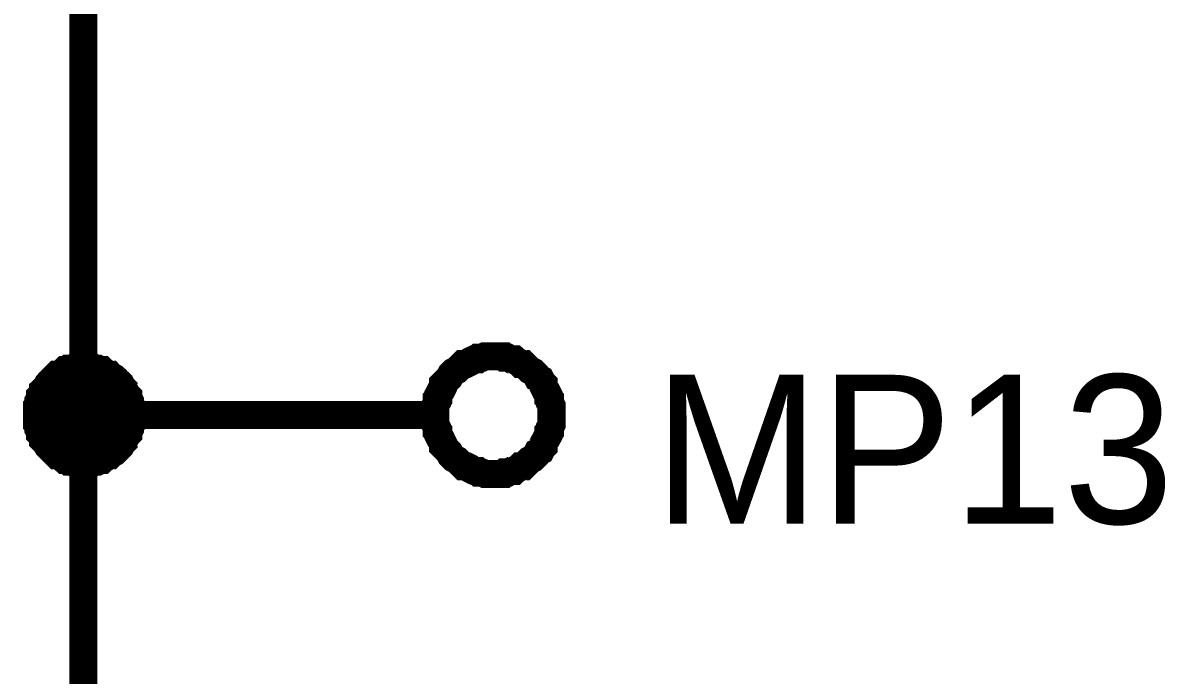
# Model space of a CAD drawing. Header units: millimetres. Extents: x 0 to 420, y 0 to 297.
# Drawn here: x 111.9 to 124.1, y 177.22 to 184.19 of the extents above; entities that cross this region are included whole.
import ezdxf

# ---------------------------------------------------------------- set-up
doc = ezdxf.new("R2010")
doc.units = ezdxf.units.MM
doc.layers.add('Sheet', color=255, linetype='Continuous')

msp = doc.modelspace()

# ---------------------------------------------------------------- linework, layer by layer
at = {"layer": 'Sheet'}
for points, const_width in [([(112.547, 177.495), (112.547, 179.995), (112.547, 184.996), (112.547, 189.997)], 0.3), ([(116.304, 179.995), (116.304, 180.028), (116.304, 180.061), (116.304, 180.094), (116.321, 180.127), (116.321, 180.161), (116.337, 180.177), (116.337, 180.21), (116.354, 180.243), (116.371, 180.26), (116.387, 180.293), (116.387, 180.326), (116.404, 180.343), (116.437, 180.376), (116.453, 180.392), (116.47, 180.426), (116.486, 180.442), (116.503, 180.459), (116.536, 180.475), (116.553, 180.492), (116.586, 180.525), (116.602, 180.541), (116.635, 180.541), (116.669, 180.558), (116.685, 180.575), (116.718, 180.591), (116.751, 180.591), (116.768, 180.608), (116.801, 180.608), (116.834, 180.624), (116.867, 180.624), (116.9, 180.624), (116.933, 180.624)], 0.3), ([(116.933, 180.624), (116.9, 180.624), (116.867, 180.624), (116.834, 180.624), (116.801, 180.608), (116.768, 180.608), (116.751, 180.591), (116.718, 180.591), (116.685, 180.575), (116.669, 180.558), (116.635, 180.541), (116.602, 180.541), (116.586, 180.525), (116.553, 180.492), (116.536, 180.475), (116.503, 180.459), (116.486, 180.442), (116.47, 180.426), (116.453, 180.392), (116.437, 180.376), (116.404, 180.343), (116.387, 180.326), (116.387, 180.293), (116.371, 180.26), (116.354, 180.243), (116.337, 180.21), (116.337, 180.177), (116.321, 180.161), (116.321, 180.127), (116.304, 180.094), (116.304, 180.061), (116.304, 180.028), (116.304, 179.995)], 0.3), ([(116.933, 180.624), (116.966, 180.624), (117, 180.624), (117.033, 180.624), (117.049, 180.608), (117.082, 180.608), (117.115, 180.591), (117.148, 180.591), (117.165, 180.575), (117.198, 180.558), (117.215, 180.541), (117.248, 180.541), (117.264, 180.525), (117.297, 180.492), (117.314, 180.475), (117.347, 180.459), (117.364, 180.442), (117.38, 180.426), (117.397, 180.392), (117.43, 180.376), (117.446, 180.343), (117.463, 180.326), (117.463, 180.293), (117.48, 180.26), (117.496, 180.243), (117.513, 180.21), (117.513, 180.177), (117.529, 180.161), (117.529, 180.127), (117.546, 180.094), (117.546, 180.061), (117.546, 180.028), (117.546, 179.995)], 0.3), ([(117.546, 179.995), (117.546, 180.028), (117.546, 180.061), (117.546, 180.094), (117.529, 180.127), (117.529, 180.161), (117.513, 180.177), (117.513, 180.21), (117.496, 180.243), (117.48, 180.26), (117.463, 180.293), (117.463, 180.326), (117.446, 180.343), (117.43, 180.376), (117.397, 180.392), (117.38, 180.426), (117.364, 180.442), (117.347, 180.459), (117.314, 180.475), (117.297, 180.492), (117.264, 180.525), (117.248, 180.541), (117.215, 180.541), (117.198, 180.558), (117.165, 180.575), (117.148, 180.591), (117.115, 180.591), (117.082, 180.608), (117.049, 180.608), (117.033, 180.624), (117, 180.624), (116.966, 180.624), (116.933, 180.624)], 0.3), ([(112.051, 179.995), (112.051, 180.028), (112.051, 180.045), (112.051, 180.078), (112.067, 180.094), (112.067, 180.127), (112.067, 180.144), (112.084, 180.177), (112.084, 180.194), (112.1, 180.21), (112.117, 180.243), (112.117, 180.26), (112.134, 180.276), (112.15, 180.293), (112.167, 180.326), (112.183, 180.343), (112.2, 180.359), (112.216, 180.376), (112.233, 180.392), (112.249, 180.409), (112.266, 180.426), (112.282, 180.426), (112.316, 180.442), (112.332, 180.459), (112.349, 180.475), (112.382, 180.475), (112.398, 180.492), (112.415, 180.492), (112.448, 180.492), (112.465, 180.508), (112.498, 180.508), (112.514, 180.508), (112.547, 180.508)], 0.3), ([(112.051, 179.995), (112.051, 180.028), (112.051, 180.045), (112.051, 180.078), (112.067, 180.094), (112.067, 180.127), (112.067, 180.144), (112.084, 180.177), (112.084, 180.194), (112.1, 180.21), (112.117, 180.243), (112.117, 180.26), (112.134, 180.276), (112.15, 180.293), (112.167, 180.326), (112.183, 180.343), (112.2, 180.359), (112.216, 180.376), (112.233, 180.392), (112.249, 180.409), (112.266, 180.426), (112.282, 180.426), (112.316, 180.442), (112.332, 180.459), (112.349, 180.475), (112.382, 180.475), (112.398, 180.492), (112.415, 180.492), (112.448, 180.492), (112.465, 180.508), (112.498, 180.508), (112.514, 180.508), (112.547, 180.508)], 0.3), ([(112.051, 179.995), (112.051, 180.028), (112.051, 180.045), (112.051, 180.078), (112.067, 180.094), (112.067, 180.127), (112.067, 180.144), (112.084, 180.177), (112.084, 180.194), (112.1, 180.21), (112.117, 180.243), (112.117, 180.26), (112.134, 180.276), (112.15, 180.293), (112.167, 180.326), (112.183, 180.343), (112.2, 180.359), (112.216, 180.376), (112.233, 180.392), (112.249, 180.409), (112.266, 180.426), (112.282, 180.426), (112.316, 180.442), (112.332, 180.459), (112.349, 180.475), (112.382, 180.475), (112.398, 180.492), (112.415, 180.492), (112.448, 180.492), (112.465, 180.508), (112.498, 180.508), (112.514, 180.508), (112.547, 180.508)], 0.3), ([(112.051, 179.995), (112.051, 180.028), (112.051, 180.045), (112.051, 180.078), (112.067, 180.094), (112.067, 180.127), (112.067, 180.144), (112.084, 180.177), (112.084, 180.194), (112.1, 180.21), (112.117, 180.243), (112.117, 180.26), (112.134, 180.276), (112.15, 180.293), (112.167, 180.326), (112.183, 180.343), (112.2, 180.359), (112.216, 180.376), (112.233, 180.392), (112.249, 180.409), (112.266, 180.426), (112.282, 180.426), (112.316, 180.442), (112.332, 180.459), (112.349, 180.475), (112.382, 180.475), (112.398, 180.492), (112.415, 180.492), (112.448, 180.492), (112.465, 180.508), (112.498, 180.508), (112.514, 180.508), (112.547, 180.508)], 0.3), ([(112.547, 180.508), (112.547, 180.508)], 0.3), ([(112.547, 180.508), (112.58, 180.508), (112.597, 180.508), (112.63, 180.508), (112.647, 180.492), (112.68, 180.492), (112.696, 180.492), (112.729, 180.475), (112.746, 180.475), (112.762, 180.459), (112.796, 180.442), (112.812, 180.426), (112.829, 180.426), (112.845, 180.409), (112.878, 180.392), (112.895, 180.376), (112.911, 180.359), (112.928, 180.343), (112.945, 180.326), (112.961, 180.293), (112.978, 180.276), (112.978, 180.26), (112.994, 180.243), (113.011, 180.21), (113.027, 180.194), (113.027, 180.177), (113.044, 180.144), (113.044, 180.127), (113.044, 180.094), (113.06, 180.078), (113.06, 180.045), (113.06, 180.028), (113.06, 179.995)], 0.3), ([(112.547, 180.508), (112.547, 180.508)], 0.3), ([(112.547, 180.508), (112.58, 180.508), (112.597, 180.508), (112.63, 180.508), (112.647, 180.492), (112.68, 180.492), (112.696, 180.492), (112.729, 180.475), (112.746, 180.475), (112.762, 180.459), (112.796, 180.442), (112.812, 180.426), (112.829, 180.426), (112.845, 180.409), (112.878, 180.392), (112.895, 180.376), (112.911, 180.359), (112.928, 180.343), (112.945, 180.326), (112.961, 180.293), (112.978, 180.276), (112.978, 180.26), (112.994, 180.243), (113.011, 180.21), (113.027, 180.194), (113.027, 180.177), (113.044, 180.144), (113.044, 180.127), (113.044, 180.094), (113.06, 180.078), (113.06, 180.045), (113.06, 180.028), (113.06, 179.995)], 0.3), ([(112.547, 180.508), (112.547, 180.508)], 0.3), ([(112.547, 180.508), (112.58, 180.508), (112.597, 180.508), (112.63, 180.508), (112.647, 180.492), (112.68, 180.492), (112.696, 180.492), (112.729, 180.475), (112.746, 180.475), (112.762, 180.459), (112.796, 180.442), (112.812, 180.426), (112.829, 180.426), (112.845, 180.409), (112.878, 180.392), (112.895, 180.376), (112.911, 180.359), (112.928, 180.343), (112.945, 180.326), (112.961, 180.293), (112.978, 180.276), (112.978, 180.26), (112.994, 180.243), (113.011, 180.21), (113.027, 180.194), (113.027, 180.177), (113.044, 180.144), (113.044, 180.127), (113.044, 180.094), (113.06, 180.078), (113.06, 180.045), (113.06, 180.028), (113.06, 179.995)], 0.3), ([(112.547, 180.508), (112.547, 180.508)], 0.3), ([(112.547, 180.508), (112.58, 180.508), (112.597, 180.508), (112.63, 180.508), (112.647, 180.492), (112.68, 180.492), (112.696, 180.492), (112.729, 180.475), (112.746, 180.475), (112.762, 180.459), (112.796, 180.442), (112.812, 180.426), (112.829, 180.426), (112.845, 180.409), (112.878, 180.392), (112.895, 180.376), (112.911, 180.359), (112.928, 180.343), (112.945, 180.326), (112.961, 180.293), (112.978, 180.276), (112.978, 180.26), (112.994, 180.243), (113.011, 180.21), (113.027, 180.194), (113.027, 180.177), (113.044, 180.144), (113.044, 180.127), (113.044, 180.094), (113.06, 180.078), (113.06, 180.045), (113.06, 180.028), (113.06, 179.995)], 0.3), ([(112.051, 179.995), (112.051, 180.028), (112.051, 180.045), (112.051, 180.078), (112.067, 180.094), (112.067, 180.127), (112.067, 180.144), (112.084, 180.177), (112.084, 180.194), (112.1, 180.21), (112.117, 180.243), (112.117, 180.26), (112.134, 180.276), (112.15, 180.293), (112.167, 180.326), (112.183, 180.343), (112.2, 180.359), (112.216, 180.376), (112.233, 180.392), (112.249, 180.409), (112.266, 180.426), (112.282, 180.426), (112.316, 180.442), (112.332, 180.459), (112.349, 180.475), (112.382, 180.475), (112.398, 180.492), (112.415, 180.492), (112.448, 180.492), (112.465, 180.508), (112.498, 180.508), (112.514, 180.508), (112.547, 180.508)], 0.0991), ([(112.051, 179.995), (112.051, 180.028), (112.051, 180.045), (112.051, 180.078), (112.067, 180.094), (112.067, 180.127), (112.067, 180.144), (112.084, 180.177), (112.084, 180.194), (112.1, 180.21), (112.117, 180.243), (112.117, 180.26), (112.134, 180.276), (112.15, 180.293), (112.167, 180.326), (112.183, 180.343), (112.2, 180.359), (112.216, 180.376), (112.233, 180.392), (112.249, 180.409), (112.266, 180.426), (112.282, 180.426), (112.316, 180.442), (112.332, 180.459), (112.349, 180.475), (112.382, 180.475), (112.398, 180.492), (112.415, 180.492), (112.448, 180.492), (112.465, 180.508), (112.498, 180.508), (112.514, 180.508), (112.547, 180.508)], 0.0991), ([(112.051, 179.995), (112.051, 180.028), (112.051, 180.045), (112.051, 180.078), (112.067, 180.094), (112.067, 180.127), (112.067, 180.144), (112.084, 180.177), (112.084, 180.194), (112.1, 180.21), (112.117, 180.243), (112.117, 180.26), (112.134, 180.276), (112.15, 180.293), (112.167, 180.326), (112.183, 180.343), (112.2, 180.359), (112.216, 180.376), (112.233, 180.392), (112.249, 180.409), (112.266, 180.426), (112.282, 180.426), (112.316, 180.442), (112.332, 180.459), (112.349, 180.475), (112.382, 180.475), (112.398, 180.492), (112.415, 180.492), (112.448, 180.492), (112.465, 180.508), (112.498, 180.508), (112.514, 180.508), (112.547, 180.508)], 0.0991), ([(112.051, 179.995), (112.051, 180.028), (112.051, 180.045), (112.051, 180.078), (112.067, 180.094), (112.067, 180.127), (112.067, 180.144), (112.084, 180.177), (112.084, 180.194), (112.1, 180.21), (112.117, 180.243), (112.117, 180.26), (112.134, 180.276), (112.15, 180.293), (112.167, 180.326), (112.183, 180.343), (112.2, 180.359), (112.216, 180.376), (112.233, 180.392), (112.249, 180.409), (112.266, 180.426), (112.282, 180.426), (112.316, 180.442), (112.332, 180.459), (112.349, 180.475), (112.382, 180.475), (112.398, 180.492), (112.415, 180.492), (112.448, 180.492), (112.465, 180.508), (112.498, 180.508), (112.514, 180.508), (112.547, 180.508)], 0.0991), ([(112.547, 180.508), (112.547, 180.508)], 0.0991), ([(112.547, 180.508), (112.58, 180.508), (112.597, 180.508), (112.63, 180.508), (112.647, 180.492), (112.68, 180.492), (112.696, 180.492), (112.729, 180.475), (112.746, 180.475), (112.762, 180.459), (112.796, 180.442), (112.812, 180.426), (112.829, 180.426), (112.845, 180.409), (112.878, 180.392), (112.895, 180.376), (112.911, 180.359), (112.928, 180.343), (112.945, 180.326), (112.961, 180.293), (112.978, 180.276), (112.978, 180.26), (112.994, 180.243), (113.011, 180.21), (113.027, 180.194), (113.027, 180.177), (113.044, 180.144), (113.044, 180.127), (113.044, 180.094), (113.06, 180.078), (113.06, 180.045), (113.06, 180.028), (113.06, 179.995)], 0.0991), ([(112.547, 180.508), (112.547, 180.508)], 0.0991), ([(112.547, 180.508), (112.58, 180.508), (112.597, 180.508), (112.63, 180.508), (112.647, 180.492), (112.68, 180.492), (112.696, 180.492), (112.729, 180.475), (112.746, 180.475), (112.762, 180.459), (112.796, 180.442), (112.812, 180.426), (112.829, 180.426), (112.845, 180.409), (112.878, 180.392), (112.895, 180.376), (112.911, 180.359), (112.928, 180.343), (112.945, 180.326), (112.961, 180.293), (112.978, 180.276), (112.978, 180.26), (112.994, 180.243), (113.011, 180.21), (113.027, 180.194), (113.027, 180.177), (113.044, 180.144), (113.044, 180.127), (113.044, 180.094), (113.06, 180.078), (113.06, 180.045), (113.06, 180.028), (113.06, 179.995)], 0.0991), ([(112.547, 180.508), (112.547, 180.508)], 0.0991), ([(112.547, 180.508), (112.58, 180.508), (112.597, 180.508), (112.63, 180.508), (112.647, 180.492), (112.68, 180.492), (112.696, 180.492), (112.729, 180.475), (112.746, 180.475), (112.762, 180.459), (112.796, 180.442), (112.812, 180.426), (112.829, 180.426), (112.845, 180.409), (112.878, 180.392), (112.895, 180.376), (112.911, 180.359), (112.928, 180.343), (112.945, 180.326), (112.961, 180.293), (112.978, 180.276), (112.978, 180.26), (112.994, 180.243), (113.011, 180.21), (113.027, 180.194), (113.027, 180.177), (113.044, 180.144), (113.044, 180.127), (113.044, 180.094), (113.06, 180.078), (113.06, 180.045), (113.06, 180.028), (113.06, 179.995)], 0.0991), ([(112.547, 180.508), (112.547, 180.508)], 0.0991), ([(112.547, 180.508), (112.58, 180.508), (112.597, 180.508), (112.63, 180.508), (112.647, 180.492), (112.68, 180.492), (112.696, 180.492), (112.729, 180.475), (112.746, 180.475), (112.762, 180.459), (112.796, 180.442), (112.812, 180.426), (112.829, 180.426), (112.845, 180.409), (112.878, 180.392), (112.895, 180.376), (112.911, 180.359), (112.928, 180.343), (112.945, 180.326), (112.961, 180.293), (112.978, 180.276), (112.978, 180.26), (112.994, 180.243), (113.011, 180.21), (113.027, 180.194), (113.027, 180.177), (113.044, 180.144), (113.044, 180.127), (113.044, 180.094), (113.06, 180.078), (113.06, 180.045), (113.06, 180.028), (113.06, 179.995)], 0.0991), ([(112.547, 179.482), (112.514, 179.482), (112.498, 179.482), (112.465, 179.482), (112.448, 179.498), (112.415, 179.498), (112.398, 179.498), (112.382, 179.515), (112.349, 179.515), (112.332, 179.531), (112.316, 179.548), (112.282, 179.564), (112.266, 179.564), (112.249, 179.581), (112.233, 179.598), (112.216, 179.614), (112.2, 179.631), (112.183, 179.647), (112.167, 179.664), (112.15, 179.697), (112.134, 179.713), (112.117, 179.73), (112.117, 179.747), (112.1, 179.78), (112.084, 179.796), (112.084, 179.813), (112.067, 179.846), (112.067, 179.863), (112.067, 179.896), (112.051, 179.912), (112.051, 179.945), (112.051, 179.962), (112.051, 179.995)], 0.3), ([(112.051, 179.995), (112.051, 179.995)], 0.3), ([(112.547, 179.482), (112.514, 179.482), (112.498, 179.482), (112.465, 179.482), (112.448, 179.498), (112.415, 179.498), (112.398, 179.498), (112.382, 179.515), (112.349, 179.515), (112.332, 179.531), (112.316, 179.548), (112.282, 179.564), (112.266, 179.564), (112.249, 179.581), (112.233, 179.598), (112.216, 179.614), (112.2, 179.631), (112.183, 179.647), (112.167, 179.664), (112.15, 179.697), (112.134, 179.713), (112.117, 179.73), (112.117, 179.747), (112.1, 179.78), (112.084, 179.796), (112.084, 179.813), (112.067, 179.846), (112.067, 179.863), (112.067, 179.896), (112.051, 179.912), (112.051, 179.945), (112.051, 179.962), (112.051, 179.995)], 0.3), ([(112.051, 179.995), (112.051, 179.995)], 0.3), ([(112.547, 179.482), (112.514, 179.482), (112.498, 179.482), (112.465, 179.482), (112.448, 179.498), (112.415, 179.498), (112.398, 179.498), (112.382, 179.515), (112.349, 179.515), (112.332, 179.531), (112.316, 179.548), (112.282, 179.564), (112.266, 179.564), (112.249, 179.581), (112.233, 179.598), (112.216, 179.614), (112.2, 179.631), (112.183, 179.647), (112.167, 179.664), (112.15, 179.697), (112.134, 179.713), (112.117, 179.73), (112.117, 179.747), (112.1, 179.78), (112.084, 179.796), (112.084, 179.813), (112.067, 179.846), (112.067, 179.863), (112.067, 179.896), (112.051, 179.912), (112.051, 179.945), (112.051, 179.962), (112.051, 179.995)], 0.3), ([(112.051, 179.995), (112.051, 179.995)], 0.3), ([(112.547, 179.482), (112.514, 179.482), (112.498, 179.482), (112.465, 179.482), (112.448, 179.498), (112.415, 179.498), (112.398, 179.498), (112.382, 179.515), (112.349, 179.515), (112.332, 179.531), (112.316, 179.548), (112.282, 179.564), (112.266, 179.564), (112.249, 179.581), (112.233, 179.598), (112.216, 179.614), (112.2, 179.631), (112.183, 179.647), (112.167, 179.664), (112.15, 179.697), (112.134, 179.713), (112.117, 179.73), (112.117, 179.747), (112.1, 179.78), (112.084, 179.796), (112.084, 179.813), (112.067, 179.846), (112.067, 179.863), (112.067, 179.896), (112.051, 179.912), (112.051, 179.945), (112.051, 179.962), (112.051, 179.995)], 0.3), ([(112.051, 179.995), (112.051, 179.995)], 0.3), ([(112.547, 179.482), (112.514, 179.482), (112.498, 179.482), (112.465, 179.482), (112.448, 179.498), (112.415, 179.498), (112.398, 179.498), (112.382, 179.515), (112.349, 179.515), (112.332, 179.531), (112.316, 179.548), (112.282, 179.564), (112.266, 179.564), (112.249, 179.581), (112.233, 179.598), (112.216, 179.614), (112.2, 179.631), (112.183, 179.647), (112.167, 179.664), (112.15, 179.697), (112.134, 179.713), (112.117, 179.73), (112.117, 179.747), (112.1, 179.78), (112.084, 179.796), (112.084, 179.813), (112.067, 179.846), (112.067, 179.863), (112.067, 179.896), (112.051, 179.912), (112.051, 179.945), (112.051, 179.962), (112.051, 179.995)], 0.0991), ([(112.051, 179.995), (112.051, 179.995)], 0.0991), ([(112.547, 179.482), (112.514, 179.482), (112.498, 179.482), (112.465, 179.482), (112.448, 179.498), (112.415, 179.498), (112.398, 179.498), (112.382, 179.515), (112.349, 179.515), (112.332, 179.531), (112.316, 179.548), (112.282, 179.564), (112.266, 179.564), (112.249, 179.581), (112.233, 179.598), (112.216, 179.614), (112.2, 179.631), (112.183, 179.647), (112.167, 179.664), (112.15, 179.697), (112.134, 179.713), (112.117, 179.73), (112.117, 179.747), (112.1, 179.78), (112.084, 179.796), (112.084, 179.813), (112.067, 179.846), (112.067, 179.863), (112.067, 179.896), (112.051, 179.912), (112.051, 179.945), (112.051, 179.962), (112.051, 179.995)], 0.0991), ([(112.051, 179.995), (112.051, 179.995)], 0.0991), ([(112.547, 179.482), (112.514, 179.482), (112.498, 179.482), (112.465, 179.482), (112.448, 179.498), (112.415, 179.498), (112.398, 179.498), (112.382, 179.515), (112.349, 179.515), (112.332, 179.531), (112.316, 179.548), (112.282, 179.564), (112.266, 179.564), (112.249, 179.581), (112.233, 179.598), (112.216, 179.614), (112.2, 179.631), (112.183, 179.647), (112.167, 179.664), (112.15, 179.697), (112.134, 179.713), (112.117, 179.73), (112.117, 179.747), (112.1, 179.78), (112.084, 179.796), (112.084, 179.813), (112.067, 179.846), (112.067, 179.863), (112.067, 179.896), (112.051, 179.912), (112.051, 179.945), (112.051, 179.962), (112.051, 179.995)], 0.0991), ([(112.051, 179.995), (112.051, 179.995)], 0.0991), ([(112.547, 179.482), (112.514, 179.482), (112.498, 179.482), (112.465, 179.482), (112.448, 179.498), (112.415, 179.498), (112.398, 179.498), (112.382, 179.515), (112.349, 179.515), (112.332, 179.531), (112.316, 179.548), (112.282, 179.564), (112.266, 179.564), (112.249, 179.581), (112.233, 179.598), (112.216, 179.614), (112.2, 179.631), (112.183, 179.647), (112.167, 179.664), (112.15, 179.697), (112.134, 179.713), (112.117, 179.73), (112.117, 179.747), (112.1, 179.78), (112.084, 179.796), (112.084, 179.813), (112.067, 179.846), (112.067, 179.863), (112.067, 179.896), (112.051, 179.912), (112.051, 179.945), (112.051, 179.962), (112.051, 179.995)], 0.0991), ([(112.051, 179.995), (112.051, 179.995)], 0.0991), ([(113.06, 179.995), (113.06, 179.962), (113.06, 179.945), (113.06, 179.912), (113.044, 179.896), (113.044, 179.863), (113.044, 179.846), (113.027, 179.813), (113.027, 179.796), (113.011, 179.78), (112.994, 179.747), (112.978, 179.73), (112.978, 179.713), (112.961, 179.697), (112.945, 179.664), (112.928, 179.647), (112.911, 179.631), (112.895, 179.614), (112.878, 179.598), (112.845, 179.581), (112.829, 179.564), (112.812, 179.564), (112.796, 179.548), (112.762, 179.531), (112.746, 179.515), (112.729, 179.515), (112.696, 179.498), (112.68, 179.498), (112.647, 179.498), (112.63, 179.482), (112.597, 179.482), (112.58, 179.482), (112.547, 179.482)], 0.3), ([(112.547, 179.995), (115.047, 179.995)], 0.3), ([(113.06, 179.995), (113.06, 179.962), (113.06, 179.945), (113.06, 179.912), (113.044, 179.896), (113.044, 179.863), (113.044, 179.846), (113.027, 179.813), (113.027, 179.796), (113.011, 179.78), (112.994, 179.747), (112.978, 179.73), (112.978, 179.713), (112.961, 179.697), (112.945, 179.664), (112.928, 179.647), (112.911, 179.631), (112.895, 179.614), (112.878, 179.598), (112.845, 179.581), (112.829, 179.564), (112.812, 179.564), (112.796, 179.548), (112.762, 179.531), (112.746, 179.515), (112.729, 179.515), (112.696, 179.498), (112.68, 179.498), (112.647, 179.498), (112.63, 179.482), (112.597, 179.482), (112.58, 179.482), (112.547, 179.482)], 0.3), ([(113.06, 179.995), (113.06, 179.962), (113.06, 179.945), (113.06, 179.912), (113.044, 179.896), (113.044, 179.863), (113.044, 179.846), (113.027, 179.813), (113.027, 179.796), (113.011, 179.78), (112.994, 179.747), (112.978, 179.73), (112.978, 179.713), (112.961, 179.697), (112.945, 179.664), (112.928, 179.647), (112.911, 179.631), (112.895, 179.614), (112.878, 179.598), (112.845, 179.581), (112.829, 179.564), (112.812, 179.564), (112.796, 179.548), (112.762, 179.531), (112.746, 179.515), (112.729, 179.515), (112.696, 179.498), (112.68, 179.498), (112.647, 179.498), (112.63, 179.482), (112.597, 179.482), (112.58, 179.482), (112.547, 179.482)], 0.3), ([(113.06, 179.995), (113.06, 179.962), (113.06, 179.945), (113.06, 179.912), (113.044, 179.896), (113.044, 179.863), (113.044, 179.846), (113.027, 179.813), (113.027, 179.796), (113.011, 179.78), (112.994, 179.747), (112.978, 179.73), (112.978, 179.713), (112.961, 179.697), (112.945, 179.664), (112.928, 179.647), (112.911, 179.631), (112.895, 179.614), (112.878, 179.598), (112.845, 179.581), (112.829, 179.564), (112.812, 179.564), (112.796, 179.548), (112.762, 179.531), (112.746, 179.515), (112.729, 179.515), (112.696, 179.498), (112.68, 179.498), (112.647, 179.498), (112.63, 179.482), (112.597, 179.482), (112.58, 179.482), (112.547, 179.482)], 0.3), ([(113.06, 179.995), (113.06, 179.962), (113.06, 179.945), (113.06, 179.912), (113.044, 179.896), (113.044, 179.863), (113.044, 179.846), (113.027, 179.813), (113.027, 179.796), (113.011, 179.78), (112.994, 179.747), (112.978, 179.73), (112.978, 179.713), (112.961, 179.697), (112.945, 179.664), (112.928, 179.647), (112.911, 179.631), (112.895, 179.614), (112.878, 179.598), (112.845, 179.581), (112.829, 179.564), (112.812, 179.564), (112.796, 179.548), (112.762, 179.531), (112.746, 179.515), (112.729, 179.515), (112.696, 179.498), (112.68, 179.498), (112.647, 179.498), (112.63, 179.482), (112.597, 179.482), (112.58, 179.482), (112.547, 179.482)], 0.0991), ([(113.06, 179.995), (113.06, 179.962), (113.06, 179.945), (113.06, 179.912), (113.044, 179.896), (113.044, 179.863), (113.044, 179.846), (113.027, 179.813), (113.027, 179.796), (113.011, 179.78), (112.994, 179.747), (112.978, 179.73), (112.978, 179.713), (112.961, 179.697), (112.945, 179.664), (112.928, 179.647), (112.911, 179.631), (112.895, 179.614), (112.878, 179.598), (112.845, 179.581), (112.829, 179.564), (112.812, 179.564), (112.796, 179.548), (112.762, 179.531), (112.746, 179.515), (112.729, 179.515), (112.696, 179.498), (112.68, 179.498), (112.647, 179.498), (112.63, 179.482), (112.597, 179.482), (112.58, 179.482), (112.547, 179.482)], 0.0991), ([(113.06, 179.995), (113.06, 179.962), (113.06, 179.945), (113.06, 179.912), (113.044, 179.896), (113.044, 179.863), (113.044, 179.846), (113.027, 179.813), (113.027, 179.796), (113.011, 179.78), (112.994, 179.747), (112.978, 179.73), (112.978, 179.713), (112.961, 179.697), (112.945, 179.664), (112.928, 179.647), (112.911, 179.631), (112.895, 179.614), (112.878, 179.598), (112.845, 179.581), (112.829, 179.564), (112.812, 179.564), (112.796, 179.548), (112.762, 179.531), (112.746, 179.515), (112.729, 179.515), (112.696, 179.498), (112.68, 179.498), (112.647, 179.498), (112.63, 179.482), (112.597, 179.482), (112.58, 179.482), (112.547, 179.482)], 0.0991), ([(113.06, 179.995), (113.06, 179.962), (113.06, 179.945), (113.06, 179.912), (113.044, 179.896), (113.044, 179.863), (113.044, 179.846), (113.027, 179.813), (113.027, 179.796), (113.011, 179.78), (112.994, 179.747), (112.978, 179.73), (112.978, 179.713), (112.961, 179.697), (112.945, 179.664), (112.928, 179.647), (112.911, 179.631), (112.895, 179.614), (112.878, 179.598), (112.845, 179.581), (112.829, 179.564), (112.812, 179.564), (112.796, 179.548), (112.762, 179.531), (112.746, 179.515), (112.729, 179.515), (112.696, 179.498), (112.68, 179.498), (112.647, 179.498), (112.63, 179.482), (112.597, 179.482), (112.58, 179.482), (112.547, 179.482)], 0.0991), ([(113.06, 179.995), (113.06, 179.995), (113.06, 179.995), (113.06, 179.995), (113.06, 179.995), (113.06, 179.995), (113.06, 179.995), (113.06, 179.995), (113.06, 179.995), (113.06, 179.995), (113.06, 179.995), (113.06, 179.995), (113.06, 179.995), (113.06, 179.995), (113.06, 179.995), (113.06, 179.995), (113.06, 179.995), (113.06, 179.995), (113.06, 179.995), (113.06, 179.995), (113.06, 179.995), (113.06, 179.995), (113.06, 179.995), (113.06, 179.995), (113.06, 179.995), (113.06, 179.995), (113.06, 179.995), (113.06, 179.995), (113.06, 179.995), (113.06, 179.995), (113.06, 179.995), (113.06, 179.995), (113.06, 179.995)], 0.3), ([(113.06, 179.995), (113.06, 179.995)], 0.3), ([(113.06, 179.995), (113.06, 179.995), (113.06, 179.995), (113.06, 179.995), (113.06, 179.995), (113.06, 179.995), (113.06, 179.995), (113.06, 179.995), (113.06, 179.995), (113.06, 179.995), (113.06, 179.995), (113.06, 179.995), (113.06, 179.995), (113.06, 179.995), (113.06, 179.995), (113.06, 179.995), (113.06, 179.995), (113.06, 179.995), (113.06, 179.995), (113.06, 179.995), (113.06, 179.995), (113.06, 179.995), (113.06, 179.995), (113.06, 179.995), (113.06, 179.995), (113.06, 179.995), (113.06, 179.995), (113.06, 179.995), (113.06, 179.995), (113.06, 179.995), (113.06, 179.995), (113.06, 179.995), (113.06, 179.995)], 0.3), ([(113.06, 179.995), (113.06, 179.995)], 0.3), ([(113.06, 179.995), (113.06, 179.995), (113.06, 179.995), (113.06, 179.995), (113.06, 179.995), (113.06, 179.995), (113.06, 179.995), (113.06, 179.995), (113.06, 179.995), (113.06, 179.995), (113.06, 179.995), (113.06, 179.995), (113.06, 179.995), (113.06, 179.995), (113.06, 179.995), (113.06, 179.995), (113.06, 179.995), (113.06, 179.995), (113.06, 179.995), (113.06, 179.995), (113.06, 179.995), (113.06, 179.995), (113.06, 179.995), (113.06, 179.995), (113.06, 179.995), (113.06, 179.995), (113.06, 179.995), (113.06, 179.995), (113.06, 179.995), (113.06, 179.995), (113.06, 179.995), (113.06, 179.995), (113.06, 179.995)], 0.3), ([(113.06, 179.995), (113.06, 179.995)], 0.3), ([(113.06, 179.995), (113.06, 179.995), (113.06, 179.995), (113.06, 179.995), (113.06, 179.995), (113.06, 179.995), (113.06, 179.995), (113.06, 179.995), (113.06, 179.995), (113.06, 179.995), (113.06, 179.995), (113.06, 179.995), (113.06, 179.995), (113.06, 179.995), (113.06, 179.995), (113.06, 179.995), (113.06, 179.995), (113.06, 179.995), (113.06, 179.995), (113.06, 179.995), (113.06, 179.995), (113.06, 179.995), (113.06, 179.995), (113.06, 179.995), (113.06, 179.995), (113.06, 179.995), (113.06, 179.995), (113.06, 179.995), (113.06, 179.995), (113.06, 179.995), (113.06, 179.995), (113.06, 179.995), (113.06, 179.995)], 0.3), ([(113.06, 179.995), (113.06, 179.995)], 0.3), ([(113.06, 179.995), (113.06, 179.995), (113.06, 179.995), (113.06, 179.995), (113.06, 179.995), (113.06, 179.995), (113.06, 179.995), (113.06, 179.995), (113.06, 179.995), (113.06, 179.995), (113.06, 179.995), (113.06, 179.995), (113.06, 179.995), (113.06, 179.995), (113.06, 179.995), (113.06, 179.995), (113.06, 179.995), (113.06, 179.995), (113.06, 179.995), (113.06, 179.995), (113.06, 179.995), (113.06, 179.995), (113.06, 179.995), (113.06, 179.995), (113.06, 179.995), (113.06, 179.995), (113.06, 179.995), (113.06, 179.995), (113.06, 179.995), (113.06, 179.995), (113.06, 179.995), (113.06, 179.995), (113.06, 179.995)], 0.0991), ([(113.06, 179.995), (113.06, 179.995)], 0.0991), ([(113.06, 179.995), (113.06, 179.995), (113.06, 179.995), (113.06, 179.995), (113.06, 179.995), (113.06, 179.995), (113.06, 179.995), (113.06, 179.995), (113.06, 179.995), (113.06, 179.995), (113.06, 179.995), (113.06, 179.995), (113.06, 179.995), (113.06, 179.995), (113.06, 179.995), (113.06, 179.995), (113.06, 179.995), (113.06, 179.995), (113.06, 179.995), (113.06, 179.995), (113.06, 179.995), (113.06, 179.995), (113.06, 179.995), (113.06, 179.995), (113.06, 179.995), (113.06, 179.995), (113.06, 179.995), (113.06, 179.995), (113.06, 179.995), (113.06, 179.995), (113.06, 179.995), (113.06, 179.995), (113.06, 179.995)], 0.0991), ([(113.06, 179.995), (113.06, 179.995)], 0.0991), ([(113.06, 179.995), (113.06, 179.995), (113.06, 179.995), (113.06, 179.995), (113.06, 179.995), (113.06, 179.995), (113.06, 179.995), (113.06, 179.995), (113.06, 179.995), (113.06, 179.995), (113.06, 179.995), (113.06, 179.995), (113.06, 179.995), (113.06, 179.995), (113.06, 179.995), (113.06, 179.995), (113.06, 179.995), (113.06, 179.995), (113.06, 179.995), (113.06, 179.995), (113.06, 179.995), (113.06, 179.995), (113.06, 179.995), (113.06, 179.995), (113.06, 179.995), (113.06, 179.995), (113.06, 179.995), (113.06, 179.995), (113.06, 179.995), (113.06, 179.995), (113.06, 179.995), (113.06, 179.995), (113.06, 179.995)], 0.0991), ([(113.06, 179.995), (113.06, 179.995)], 0.0991), ([(113.06, 179.995), (113.06, 179.995), (113.06, 179.995), (113.06, 179.995), (113.06, 179.995), (113.06, 179.995), (113.06, 179.995), (113.06, 179.995), (113.06, 179.995), (113.06, 179.995), (113.06, 179.995), (113.06, 179.995), (113.06, 179.995), (113.06, 179.995), (113.06, 179.995), (113.06, 179.995), (113.06, 179.995), (113.06, 179.995), (113.06, 179.995), (113.06, 179.995), (113.06, 179.995), (113.06, 179.995), (113.06, 179.995), (113.06, 179.995), (113.06, 179.995), (113.06, 179.995), (113.06, 179.995), (113.06, 179.995), (113.06, 179.995), (113.06, 179.995), (113.06, 179.995), (113.06, 179.995), (113.06, 179.995)], 0.0991), ([(113.06, 179.995), (113.06, 179.995)], 0.0991), ([(116.304, 179.995), (115.047, 179.995)], 0.3), ([(116.933, 179.366), (116.9, 179.366), (116.867, 179.366), (116.834, 179.366), (116.801, 179.382), (116.768, 179.382), (116.751, 179.399), (116.718, 179.399), (116.685, 179.415), (116.669, 179.432), (116.635, 179.449), (116.602, 179.449), (116.586, 179.465), (116.553, 179.498), (116.536, 179.515), (116.503, 179.531), (116.486, 179.548), (116.47, 179.564), (116.453, 179.598), (116.437, 179.614), (116.404, 179.647), (116.387, 179.664), (116.387, 179.697), (116.371, 179.73), (116.354, 179.747), (116.337, 179.78), (116.337, 179.813), (116.321, 179.829), (116.321, 179.863), (116.304, 179.896), (116.304, 179.929), (116.304, 179.962), (116.304, 179.995)], 0.3), ([(116.304, 179.995), (116.304, 179.995)], 0.3), ([(116.304, 179.995), (116.304, 179.962), (116.304, 179.929), (116.304, 179.896), (116.321, 179.863), (116.321, 179.829), (116.337, 179.813), (116.337, 179.78), (116.354, 179.747), (116.371, 179.73), (116.387, 179.697), (116.387, 179.664), (116.404, 179.647), (116.437, 179.614), (116.453, 179.598), (116.47, 179.564), (116.486, 179.548), (116.503, 179.531), (116.536, 179.515), (116.553, 179.498), (116.586, 179.465), (116.602, 179.449), (116.635, 179.449), (116.669, 179.432), (116.685, 179.415), (116.718, 179.399), (116.751, 179.399), (116.768, 179.382), (116.801, 179.382), (116.834, 179.366), (116.867, 179.366), (116.9, 179.366), (116.933, 179.366)], 0.3), ([(117.546, 179.995), (117.546, 179.962), (117.546, 179.929), (117.546, 179.896), (117.529, 179.863), (117.529, 179.829), (117.513, 179.813), (117.513, 179.78), (117.496, 179.747), (117.48, 179.73), (117.463, 179.697), (117.463, 179.664), (117.446, 179.647), (117.43, 179.614), (117.397, 179.598), (117.38, 179.564), (117.364, 179.548), (117.347, 179.531), (117.314, 179.515), (117.297, 179.498), (117.264, 179.465), (117.248, 179.449), (117.215, 179.449), (117.198, 179.432), (117.165, 179.415), (117.148, 179.399), (117.115, 179.399), (117.082, 179.382), (117.049, 179.382), (117.033, 179.366), (117, 179.366), (116.966, 179.366), (116.933, 179.366)], 0.3), ([(116.933, 179.366), (116.966, 179.366), (117, 179.366), (117.033, 179.366), (117.049, 179.382), (117.082, 179.382), (117.115, 179.399), (117.148, 179.399), (117.165, 179.415), (117.198, 179.432), (117.215, 179.449), (117.248, 179.449), (117.264, 179.465), (117.297, 179.498), (117.314, 179.515), (117.347, 179.531), (117.364, 179.548), (117.38, 179.564), (117.397, 179.598), (117.43, 179.614), (117.446, 179.647), (117.463, 179.664), (117.463, 179.697), (117.48, 179.73), (117.496, 179.747), (117.513, 179.78), (117.513, 179.813), (117.529, 179.829), (117.529, 179.863), (117.546, 179.896), (117.546, 179.929), (117.546, 179.962), (117.546, 179.995)], 0.3), ([(117.546, 179.995), (117.546, 179.995), (117.546, 179.995), (117.546, 179.995), (117.546, 179.995), (117.546, 179.995), (117.546, 179.995), (117.546, 179.995), (117.546, 179.995), (117.546, 179.995), (117.546, 179.995), (117.546, 179.995), (117.546, 179.995), (117.546, 179.995), (117.546, 179.995), (117.546, 179.995), (117.546, 179.995), (117.546, 179.995), (117.546, 179.995), (117.546, 179.995), (117.546, 179.995), (117.546, 179.995), (117.546, 179.995), (117.546, 179.995), (117.546, 179.995), (117.546, 179.995), (117.546, 179.995), (117.546, 179.995), (117.546, 179.995), (117.546, 179.995), (117.546, 179.995), (117.546, 179.995), (117.546, 179.995)], 0.3), ([(117.546, 179.995), (117.546, 179.995)], 0.3), ([(112.547, 174.994), (112.547, 177.495)], 0.3)]:
    msp.add_lwpolyline(points, dxfattribs=dict(at, const_width=const_width))
at = {"layer": 'Sheet', "const_width": 0.508}
msp.add_lwpolyline([(112.246, 180, 1), (112.754, 180, 1)], format="xyb", close=True, dxfattribs=at)

# ---------------------------------------------------------------- texts
at = {"layer": 'Sheet'}
msp.add_text('MP13', height=1.5897, dxfattribs=at).set_placement((118.638, 178.836))

doc.saveas('drawing.dxf')
